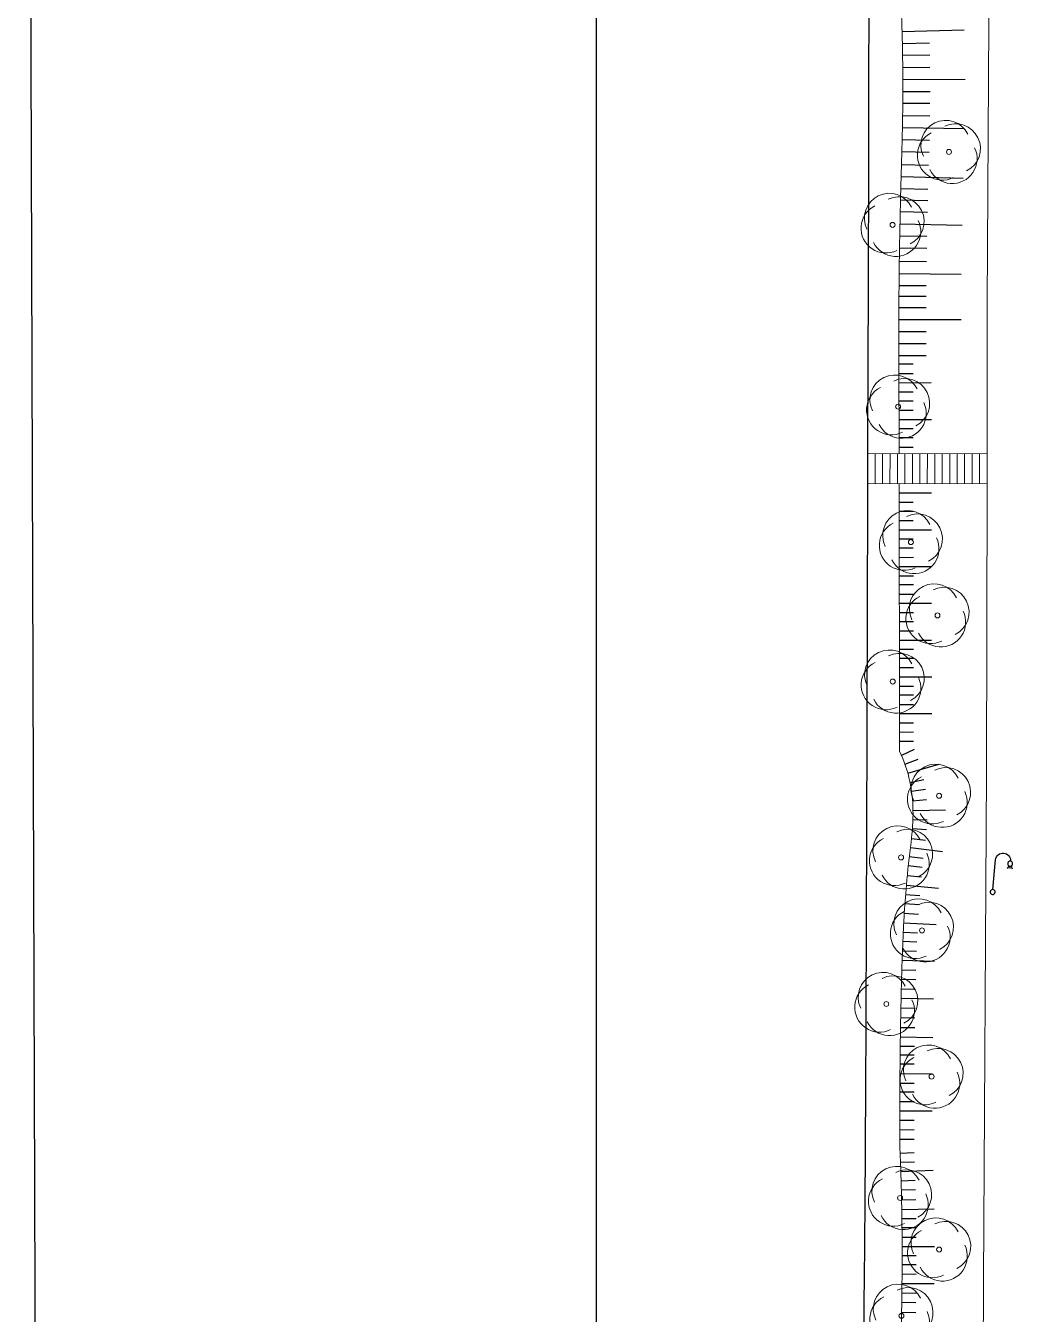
# Model space of a CAD drawing. Extents: x 996 to 1166918, y 537 to 295728.
# Drawn here: x 996.1 to 1036.2, y 626.7 to 678.5 of the extents above; entities that cross this region are included whole.
import ezdxf

# ---------------------------------------------------------------- set-up
doc = ezdxf.new("R2010")
doc.units = 0
doc.header["$MEASUREMENT"] = 0
doc.linetypes.add('CONTINU', pattern=[0])
doc.layers.get('0').update_dxf_attribs({"linetype": 'CONTINUOUS', "lineweight": 0})
doc.layers.get('DEFPOINTS').update_dxf_attribs({"color": 6, "linetype": 'CONTINUOUS'})
for name, color, linetype in [('BORDURE', 7, 'CONTINU'), ('EP', 4, 'CONTINUOUS'), ('TALUS', 7, 'CONTINU')]:
    doc.layers.add(name, color=color, linetype=linetype)
doc.layers.add('CF-TOPO-VEGETATION', color=94, linetype='CONTINUOUS', lineweight=0)
doc.layers.add('DIVERS', color=7, linetype='CONTINU', lineweight=5)
doc.layers.add('Fenêtre flottante', color=7, linetype='CONTINUOUS', plot=False)

# ---------------------------------------------------------------- blocks, each defined once
blk = doc.blocks.new('BL55', base_point=(1.5, 1))
blk.add_lwpolyline([(1.5, 0.5625, 0.41421356), (1.4375, 0.5, 0.41421356), (1.5, 0.4375, 0.41421356), (1.5625, 0.5, 0.41421356), (1.5, 0.5625), (1.5, 1.3125, -0.41421356), (1.6875, 1.5, -0.41421356), (1.875, 1.3125, 0.41421356), (1.8125, 1.25, 0.41421356), (1.875, 1.1875, 0.41421356), (1.9375, 1.25, 0.41421356), (1.875, 1.3125)], format="xyb")
for points in [[(1.84375, 1.1875), (1.8125, 1.125)], [(1.875, 1.1875), (1.875, 1.125)], [(1.90625, 1.1875), (1.9375, 1.125)]]:
    blk.add_lwpolyline(points)
blk = doc.blocks.new('cf30arbre20')
blk.add_circle((0, 0), 0.1)
for centre, start, end in [((0, 0.3), 0, 180), ((-0.3, 0), 90, 270), ((0.3, 0), 270, 90), ((0, -0.3), 180, 0)]:
    blk.add_arc(centre, 1, start, end)

msp = doc.modelspace()

# ---------------------------------------------------------------- linework, layer by layer
at = {"layer": 'BORDURE'}
msp.add_lwpolyline([(1029.795, 609.907), (1029.818, 612.398), (1029.768, 618.44, -0.003045), (1029.763, 622.957, -0.001654), (1029.809, 629.041, 0.001229), (1029.845, 633.924, 0.00046), (1029.88, 641.704, 0.000389), (1029.948, 665.959), (1029.965, 666.968), (1029.994, 681.39), (1030.063, 697.333), (1029.037, 706.817, 0.044696), (1028.916, 707.402, 0.032605), (1028.672, 708.059, 0.023989), (1028.304, 708.787, 0.01809), (1027.812, 709.587, 0.014026), (1027.197, 710.459, 0.011094), (1026.459, 711.402, -0.003214), (1024.951, 713.277, -0.001551), (1022.83, 715.962, -0.001518), (1016.743, 723.767)], format="xyb", dxfattribs=at)
msp.add_lwpolyline([(1029.795, 609.907), (1029.818, 612.398), (1029.768, 618.44, -0.003045), (1029.763, 622.957, -0.001654), (1029.809, 629.041, 0.001229), (1029.845, 633.924, 0.00046), (1029.88, 641.704, 0.000389), (1029.948, 665.959), (1029.965, 666.968), (1029.994, 681.39), (1030.063, 697.333), (1029.037, 706.817, 0.044696), (1028.916, 707.402, 0.032605), (1028.672, 708.059, 0.023989), (1028.304, 708.787, 0.01809), (1027.812, 709.587, 0.014026), (1027.197, 710.459, 0.011094), (1026.459, 711.402, -0.003214), (1024.951, 713.277, -0.001551), (1022.83, 715.962, -0.001518), (1016.743, 723.767)], format="xyb", dxfattribs=at)
at = {"layer": 'DEFPOINTS', "ltscale": 0.05}
msp.add_lwpolyline([(1019.011, 571.758), (1208.811, 571.758), (1208.811, 733.958), (1019.011, 733.958)], close=True, dxfattribs=at)
at = {"layer": 'DIVERS', "ltscale": 0.05}
for p, q in [((1031.184, 665.979), (1031.186, 665.083)), ((1029.938, 661.308), (1034.728, 661.3)), ((1030.226, 660.107), (1030.228, 661.307)), ((1030.526, 660.107), (1030.528, 661.307)), ((1030.826, 660.106), (1030.828, 661.307)), ((1031.126, 660.106), (1031.128, 661.306)), ((1031.426, 660.105), (1031.428, 661.306)), ((1031.726, 660.105), (1031.728, 661.305)), ((1032.026, 660.105), (1032.028, 661.305)), ((1032.326, 660.104), (1032.328, 661.304)), ((1032.626, 660.104), (1032.628, 661.304)), ((1032.926, 660.103), (1032.928, 661.303)), ((1033.226, 660.103), (1033.228, 661.303)), ((1033.526, 660.102), (1033.528, 661.302)), ((1033.826, 660.102), (1033.828, 661.302)), ((1034.126, 660.101), (1034.128, 661.301)), ((1034.426, 660.101), (1034.428, 661.301)), ((1034.726, 660.1), (1034.728, 661.3)), ((1029.935, 660.108), (1034.726, 660.1)), ((1031.205, 650.308), (1031.206, 649.348)), ((1031.226, 634.334), (1031.228, 633.371))]:
    msp.add_line(p, q, dxfattribs=at)
at = {"layer": 'DIVERS'}
for points in [[(1034.878, 703.627), (1034.836, 685.389), (1034.738, 667.342), (1034.728, 661.3)], [(1034.878, 703.627), (1034.836, 685.389), (1034.738, 667.342), (1034.728, 661.3)], [(1031.191, 661.306), (1031.186, 665.083)], [(1031.205, 650.308), (1031.192, 660.106)], [(1034.726, 660.1), (1034.708, 648.457)], [(1034.708, 648.457), (1034.59, 628.096)], [(1034.708, 648.457), (1034.59, 628.096)], [(1034.59, 628.096), (1034.542, 618.308)], [(1034.59, 628.096), (1034.542, 618.308)]]:
    msp.add_lwpolyline(points, dxfattribs=at)
for points in [[(1031.184, 665.979), (1031.186, 667.33, -0.004251), (1031.213, 669.83, -0.001173), (1031.24, 671.093, -0.001668), (1031.306, 673.592, 0.008925), (1031.341, 676.545, 0.007763), (1031.287, 679.044, 0.007499), (1031.164, 681.397)], [(1031.226, 634.334), (1031.225, 635.501, -0.002579), (1031.23, 636.801, -0.00333), (1031.271, 639.284, -0.00596), (1031.351, 641.882, -0.00333), (1031.392, 642.674, -0.006509), (1031.486, 643.971, -0.011889), (1031.673, 645.699, 0.038165), (1031.751, 646.981, 0.0466), (1031.625, 648.134, 0.065516), (1031.206, 649.348)], [(1031.247, 618.399), (1031.245, 620.155), (1031.243, 621.455, -0.00175), (1031.247, 622.755, -0.001947), (1031.277, 625.748, -0.000521), (1031.296, 627.047, 0.004822), (1031.312, 629.603, 0.002919), (1031.3, 630.903, 0.007248), (1031.228, 633.371)]]:
    msp.add_lwpolyline(points, format="xyb", dxfattribs=at)
at = {"layer": 'Fenêtre flottante', "ltscale": 0.05}
msp.add_lwpolyline([(996.084, 743.381), (1208.386, 744.076), (1208.955, 570.356), (996.654, 569.66)], close=True, dxfattribs=at)
at = {"layer": 'TALUS'}
for points in [[(1031.312, 678.27), (1033.811, 678.339)], [(1031.324, 677.789), (1032.417, 677.812)], [(1032.426, 677.323), (1031.333, 677.306)], [(1031.339, 676.823), (1032.432, 676.834)], [(1031.342, 676.341), (1033.842, 676.35)], [(1031.342, 675.861), (1032.436, 675.859)], [(1032.433, 675.371), (1031.34, 675.38)], [(1031.334, 674.898), (1032.428, 674.883)], [(1031.326, 674.416), (1033.826, 674.366)], [(1031.315, 673.932), (1032.409, 673.904)], [(1032.395, 673.406), (1031.301, 673.438)], [(1031.287, 672.931), (1032.38, 672.9)], [(1031.273, 672.438), (1033.772, 672.371)], [(1032.343, 671.468), (1031.249, 671.494)], [(1031.261, 671.959), (1032.354, 671.931)], [(1031.238, 671.037), (1032.332, 671.012)], [(1031.227, 670.542), (1033.727, 670.49)], [(1031.218, 670.066), (1032.311, 670.045)], [(1032.302, 669.545), (1031.209, 669.563)], [(1031.2, 669.039), (1032.294, 669.024)], [(1031.194, 668.541), (1033.694, 668.515)], [(1031.189, 668.069), (1032.283, 668.062)], [(1032.281, 667.621), (1031.187, 667.624)], [(1031.186, 667.184), (1032.28, 667.183)], [(1031.185, 666.702), (1033.685, 666.699)], [(1031.185, 666.22), (1032.278, 666.219)], [(1031.184, 665.738), (1032.278, 665.737)], [(1031.184, 665.256), (1032.278, 665.255)], [(1031.755, 664.899), (1031.186, 664.898)], [(1031.186, 664.529), (1031.755, 664.529)], [(1031.187, 664.159), (1032.487, 664.161)], [(1031.187, 663.79), (1031.756, 663.791)], [(1031.756, 663.421), (1031.188, 663.42)], [(1031.188, 663.051), (1031.757, 663.052)], [(1031.189, 662.682), (1032.489, 662.683)], [(1031.189, 662.312), (1031.758, 662.313)], [(1031.758, 661.944), (1031.19, 661.943)], [(1031.19, 661.574), (1031.759, 661.574)], [(1031.193, 659.727), (1032.493, 659.728)], [(1031.193, 659.357), (1031.762, 659.358)], [(1031.762, 658.989), (1031.194, 658.988)], [(1031.194, 658.619), (1031.763, 658.619)], [(1031.195, 658.249), (1032.495, 658.251)], [(1031.195, 657.88), (1031.764, 657.881)], [(1031.764, 657.511), (1031.196, 657.51)], [(1031.196, 657.141), (1031.765, 657.142)], [(1031.197, 656.772), (1032.497, 656.773)], [(1031.197, 656.402), (1031.766, 656.403)], [(1031.766, 656.034), (1031.198, 656.033)], [(1031.198, 655.664), (1031.767, 655.664)], [(1031.199, 655.294), (1032.499, 655.296)], [(1031.199, 654.925), (1031.768, 654.926)], [(1031.768, 654.556), (1031.199, 654.555)], [(1031.2, 654.186), (1031.769, 654.187)], [(1031.2, 653.817), (1032.5, 653.818)], [(1031.201, 653.447), (1031.77, 653.448)], [(1031.77, 653.079), (1031.202, 653.078)], [(1031.202, 652.709), (1031.771, 652.709)], [(1031.203, 652.339), (1032.502, 652.341)], [(1031.203, 651.97), (1031.772, 651.971)], [(1031.772, 651.601), (1031.203, 651.601)], [(1031.204, 651.231), (1031.773, 651.232)], [(1031.204, 650.862), (1032.504, 650.863)], [(1031.205, 650.492), (1031.774, 650.493)], [(1031.205, 650.123), (1031.774, 650.124)], [(1031.206, 649.753), (1031.775, 649.754)], [(1031.804, 649.418), (1031.286, 649.181)], [(1031.427, 648.836), (1031.961, 649.032)], [(1031.542, 648.475), (1032.793, 648.829)], [(1031.632, 648.101), (1032.19, 648.214)], [(1032.257, 647.818), (1031.693, 647.739)], [(1031.733, 647.363), (1032.3, 647.408)], [(1031.751, 646.974), (1033.051, 646.998)], [(1032.296, 646.195), (1031.729, 646.236)], [(1031.749, 646.61), (1032.317, 646.595)], [(1031.691, 645.85), (1032.256, 645.784)], [(1031.6, 645.117), (1032.165, 645.051)], [(1031.644, 645.48), (1032.934, 645.316)], [(1032.125, 644.684), (1031.559, 644.744)], [(1031.521, 644.359), (1032.087, 644.305)], [(1031.455, 643.598), (1032.022, 643.554)], [(1031.485, 643.965), (1032.78, 643.854)], [(1031.995, 643.183), (1031.428, 643.223)], [(1031.402, 642.839), (1031.97, 642.804)], [(1031.36, 642.082), (1031.928, 642.054)], [(1031.38, 642.46), (1032.678, 642.388)], [(1031.911, 641.682), (1031.343, 641.706)], [(1031.314, 640.955), (1032.614, 640.912)], [(1031.328, 641.334), (1031.896, 641.312)], [(1031.303, 640.568), (1031.871, 640.552)], [(1031.861, 640.167), (1031.292, 640.182)], [(1031.274, 639.431), (1032.574, 639.401)], [(1031.283, 639.803), (1031.852, 639.789)], [(1031.265, 639.041), (1031.834, 639.029)], [(1031.826, 638.632), (1031.257, 638.643)], [(1031.244, 637.875), (1032.544, 637.855)], [(1031.25, 638.255), (1031.819, 638.245)], [(1031.238, 637.505), (1031.807, 637.497)], [(1031.23, 636.79), (1031.799, 636.785)], [(1031.802, 637.137), (1031.234, 637.143)], [(1031.227, 636.398), (1032.527, 636.39)], [(1031.225, 636.017), (1031.794, 636.016)], [(1031.793, 635.649), (1031.225, 635.649)], [(1031.225, 635.279), (1031.794, 635.279)], [(1031.226, 634.901), (1032.526, 634.902)], [(1031.226, 634.523), (1031.795, 634.524)], [(1031.226, 634.145), (1031.795, 634.146)], [(1031.227, 633.767), (1031.796, 633.768)], [(1031.804, 633.218), (1031.235, 633.194)], [(1031.25, 632.834), (1031.818, 632.856)], [(1031.263, 632.468), (1032.562, 632.512)], [(1031.274, 632.096), (1031.842, 632.113)], [(1031.852, 631.732), (1031.284, 631.717)], [(1031.292, 631.332), (1031.861, 631.344)], [(1031.3, 630.941), (1032.599, 630.962)], [(1031.305, 630.571), (1031.873, 630.578)], [(1031.877, 630.204), (1031.309, 630.198)], [(1031.311, 629.82), (1031.88, 629.824)], [(1031.313, 629.448), (1032.613, 629.451)], [(1031.313, 629.086), (1031.882, 629.085)], [(1031.881, 628.716), (1031.312, 628.718)], [(1031.31, 628.346), (1031.879, 628.343)], [(1031.303, 627.588), (1031.872, 627.581)], [(1031.307, 627.969), (1032.607, 627.958)], [(1031.867, 627.193), (1031.298, 627.202)], [(1031.292, 626.813), (1031.861, 626.805)]]:
    msp.add_lwpolyline(points, dxfattribs=at)

# ---------------------------------------------------------------- block references
at = {"layer": 'CF-TOPO-VEGETATION', "lineweight": 0, "rotation": 296.1877314899976}
for p in [(1033.197, 673.43), (1030.93, 670.501), (1031.152, 663.196), (1031.665, 657.753), (1032.736, 654.809), (1030.936, 652.15), (1032.799, 647.561), (1031.272, 645.085), (1032.112, 642.152), (1030.678, 639.194), (1032.499, 636.278), (1031.231, 631.401), (1032.802, 629.329), (1031.287, 626.668)]:
    msp.add_blockref('cf30arbre20', p, dxfattribs=at)
at = {"layer": 'EP', "xscale": 1.600000000000002, "yscale": 1.600000000000023, "rotation": 354.8591234038923}
msp.add_blockref('BL55', (1035.024, 644.489), dxfattribs=at)

doc.saveas('drawing.dxf')
